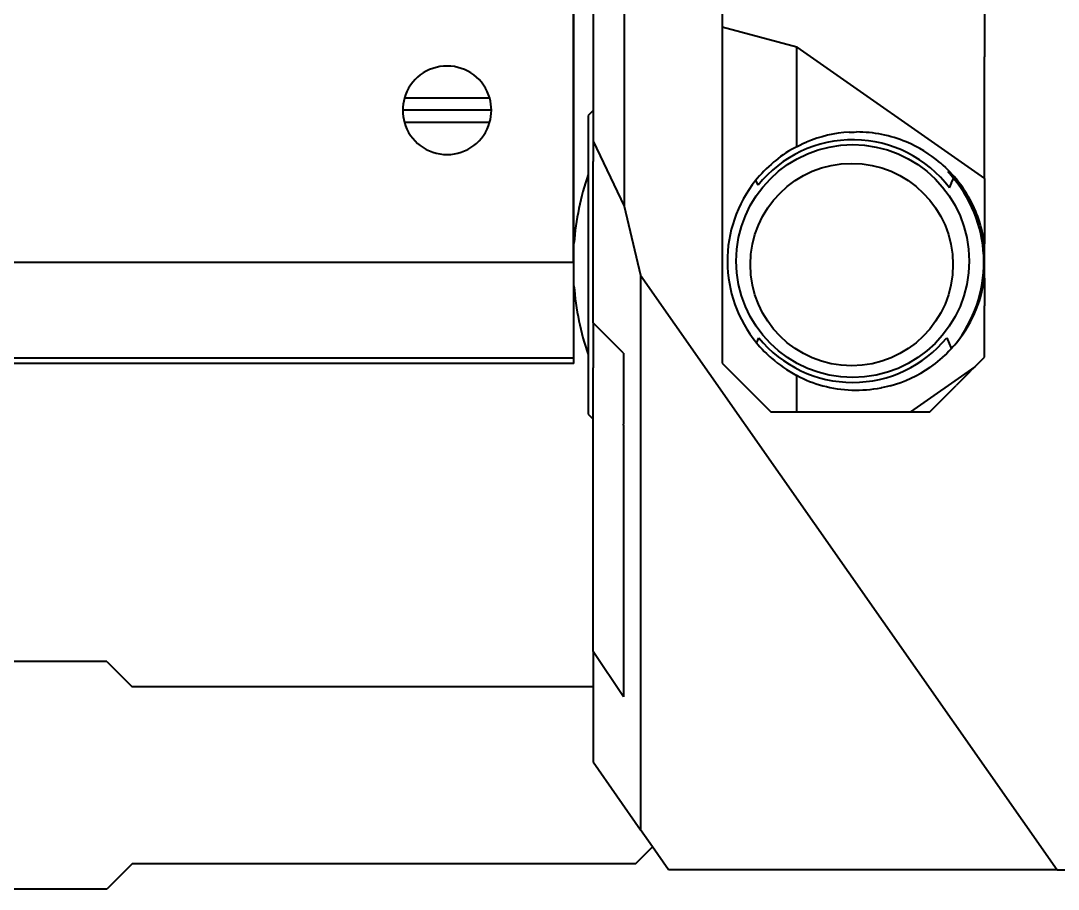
# Model space of a CAD drawing. Header units: millimetres. Extents: x 15 to 415, y 5 to 292.
# Drawn here: x 159.7 to 169.94, y 96.56 to 105.14 of the extents above; entities that cross this region are included whole.
import ezdxf

# ---------------------------------------------------------------- set-up
doc = ezdxf.new("R2010")
doc.units = ezdxf.units.MM
doc.layers.add('Geometries', color=7, linetype='Continuous')

msp = doc.modelspace()

# ---------------------------------------------------------------- linework, layer by layer
at = {"layer": 'Geometries', "linetype": 'Continuous', "lineweight": 40}
for p, q in [((165.157, 104.9949), (165.157, 105.2334)), ((165.1605, 104.9949), (165.1605, 105.2334)), ((165.3486, 105.2318), (165.3486, 104.2513)), ((165.6549, 105.2318), (165.6549, 103.3081)), ((166.6236, 105.2318), (166.6236, 105.0772)), ((169.214, 105.2334), (169.214, 104.7821)), ((167.3609, 104.8796), (166.6236, 105.0772)), ((166.6236, 105.0772), (166.6236, 101.7575)), ((165.1605, 104.9949), (165.157, 104.9949)), ((165.157, 104.9646), (165.157, 104.9949)), ((165.1605, 104.9646), (165.157, 104.9646)), ((165.157, 104.3742), (165.157, 104.9646)), ((165.1605, 104.9646), (165.1605, 104.9949)), ((165.1605, 104.3742), (165.1605, 104.9646)), ((167.3609, 103.8961), (167.3609, 104.8796)), ((167.3609, 104.8796), (169.214, 103.582)), ((169.214, 103.582), (169.214, 104.7821)), ((164.3279, 104.3742), (163.4861, 104.3742)), ((165.1605, 104.3742), (165.157, 104.3742)), ((165.157, 104.2548), (165.157, 104.3742)), ((165.1605, 104.2548), (165.1605, 104.3742)), ((164.3445, 104.2548), (163.4695, 104.2548)), ((165.1605, 104.2548), (165.157, 104.2548)), ((165.157, 104.1354), (165.157, 104.2548)), ((165.1605, 104.1354), (165.1605, 104.2548)), ((165.3486, 104.2513), (165.3003, 104.203)), ((165.3003, 104.203), (165.3003, 103.62)), ((165.3486, 104.2513), (165.3486, 103.9511)), ((164.3279, 104.1354), (163.4861, 104.1354)), ((165.1605, 104.1354), (165.157, 104.1354)), ((165.157, 103.5449), (165.157, 104.1354)), ((165.1605, 103.5449), (165.1605, 104.1354)), ((165.3486, 103.9511), (165.6549, 103.3081)), ((165.3486, 103.9511), (165.3486, 103.7503)), ((167.3598, 103.8955), (167.3631, 103.8972)), ((167.3609, 103.8961), (167.3598, 103.8955)), ((167.3609, 103.8961), (167.3631, 103.8972)), ((165.3486, 102.1568), (165.3486, 103.7503)), ((167.0471, 103.6655), (167.0574, 103.6756)), ((165.3003, 103.62), (165.3003, 101.8411)), ((168.8526, 103.6664), (168.8535, 103.6655)), ((168.8535, 103.6655), (168.8633, 103.6555)), ((168.8571, 103.6412), (168.8632, 103.6555)), ((168.8894, 103.5377), (168.9075, 103.5796)), ((168.9088, 103.5825), (168.9075, 103.5796)), ((169.214, 103.582), (169.214, 103.1822)), ((165.1605, 103.5449), (165.157, 103.5449)), ((165.157, 103.4449), (165.157, 103.5449)), ((165.1605, 103.4449), (165.1605, 103.5449)), ((166.9784, 103.5156), (166.9558, 103.5633)), ((165.1605, 103.4449), (165.157, 103.4449)), ((165.157, 103.0091), (165.157, 103.4449)), ((165.1605, 103.0091), (165.1605, 103.4449)), ((165.6549, 103.3081), (165.8181, 102.6267)), ((169.214, 103.1822), (169.214, 102.9344)), ((165.1605, 103.0091), (165.157, 103.0091)), ((165.157, 102.7548), (165.157, 103.0091)), ((165.1605, 102.9401), (165.1605, 103.0091)), ((165.1605, 102.5211), (165.1605, 102.9401)), ((169.214, 102.5968), (169.214, 102.9344)), ((148.0539, 102.7548), (165.157, 102.7548)), ((165.8181, 102.6267), (169.9307, 96.7532)), ((165.8181, 102.6267), (165.8181, 97.1487)), ((169.214, 102.5968), (169.214, 102.3241)), ((165.1605, 101.8048), (165.1605, 102.5211)), ((169.214, 101.8181), (169.214, 102.3241)), ((165.3486, 102.1568), (165.3486, 101.7108)), ((165.3486, 102.1568), (165.5465, 101.9588)), ((165.6003, 101.905), (165.5465, 101.9588)), ((165.3003, 101.8411), (165.3003, 101.253)), ((165.6486, 101.8568), (165.6003, 101.905)), ((165.6486, 101.8568), (165.6486, 101.8207)), ((168.8805, 101.9128), (168.886, 101.8995)), ((165.1605, 101.8048), (148.0539, 101.8048)), ((165.1605, 101.7548), (148.0539, 101.7548)), ((165.1605, 101.7548), (165.1605, 101.8048)), ((165.6486, 101.8207), (165.6486, 101.7057)), ((166.6236, 101.7575), (167.1037, 101.2773)), ((167.0942, 101.8207), (167.1039, 101.8119)), ((168.8036, 101.8182), (168.7991, 101.8141)), ((169.1172, 101.7201), (169.214, 101.8169)), ((169.214, 101.8169), (169.214, 101.8181)), ((165.3486, 101.2048), (165.3486, 101.7108)), ((165.6486, 101.7057), (165.6486, 101.155)), ((167.3609, 101.6349), (167.3575, 101.6367)), ((167.3629, 101.6339), (167.3575, 101.6367)), ((167.3609, 101.2773), (167.3609, 101.6349)), ((167.3629, 101.6339), (167.3609, 101.6349)), ((169.1172, 101.7201), (168.4848, 101.2773)), ((168.9758, 101.5787), (169.0723, 101.6752)), ((169.0736, 101.6765), (169.0723, 101.6752)), ((169.0736, 101.6765), (169.1172, 101.7201)), ((168.8916, 101.4945), (168.9344, 101.5373)), ((168.9758, 101.5787), (168.9344, 101.5373)), ((168.6744, 101.2773), (168.8916, 101.4945)), ((165.3003, 101.253), (165.3486, 101.2048)), ((167.1037, 101.2773), (167.3609, 101.2773)), ((167.3609, 101.2773), (168.4848, 101.2773)), ((168.4848, 101.2773), (168.6744, 101.2773)), ((165.3486, 98.9086), (165.3486, 101.2048)), ((165.6486, 101.1449), (165.6486, 101.155)), ((165.6486, 101.1449), (165.6486, 98.4601)), ((165.6486, 98.4601), (165.3486, 98.9086)), ((165.3486, 98.9086), (165.3486, 98.5606)), ((160.5494, 98.8106), (157.6201, 98.8106)), ((160.5494, 98.8106), (160.7994, 98.5606)), ((165.3486, 98.5606), (160.7994, 98.5606)), ((165.3486, 98.5606), (165.3486, 97.8193)), ((165.3486, 97.8193), (165.8181, 97.1487)), ((165.9363, 96.9799), (165.8181, 97.1487)), ((165.7669, 96.8106), (165.9363, 96.9799)), ((166.095, 96.7532), (165.9363, 96.9799)), ((160.7994, 96.8106), (160.5494, 96.5606)), ((165.7669, 96.8106), (160.7994, 96.8106)), ((169.9307, 96.7532), (166.095, 96.7532)), ((169.9307, 96.7532), (171.3353, 96.7532)), ((160.5494, 96.5606), (157.6201, 96.5606))]:
    msp.add_line(p, q, dxfattribs=at)
at = {"layer": 'Geometries', "linetype": 'Continuous', "lineweight": 40, "flags": 128}
for points in [[(167.8777, 104.0385), (167.9019, 104.0396), (167.9261, 104.0403), (167.9503, 104.0405)], [(167.3598, 103.8955), (167.3337, 103.8815), (167.3066, 103.8661), (167.2797, 103.8499), (167.2531, 103.833), (167.2268, 103.8153), (167.2007, 103.7969), (167.1765, 103.7789), (167.173, 103.7762)], [(167.3631, 103.8972), (167.391, 103.9113), (167.4215, 103.9257), (167.4429, 103.9352)], [(167.4429, 103.9352), (167.4525, 103.9393), (167.4556, 103.9406)], [(167.173, 103.7762), (167.1526, 103.7602), (167.1341, 103.745)], [(167.1341, 103.745), (167.1291, 103.7408), (167.1059, 103.7208), (167.0831, 103.7002), (167.0595, 103.6777), (167.0574, 103.6756)], [(168.7755, 103.7374), (168.7791, 103.7344), (168.804, 103.7125), (168.8284, 103.69), (168.8423, 103.6765)], [(168.8423, 103.6765), (168.8521, 103.6669), (168.8526, 103.6664)], [(167.0471, 103.6655), (167.0363, 103.6545), (167.0137, 103.6306), (166.9916, 103.6061), (166.9702, 103.581), (166.9557, 103.5633)], [(168.8633, 103.6555), (168.8751, 103.6432), (168.8917, 103.6254)], [(168.8682, 103.4887), (168.8885, 103.5357), (168.8894, 103.5377)], [(166.9652, 101.9562), (166.9667, 101.9601), (166.9849, 102.0075)], [(166.9652, 101.9561), (166.9762, 101.9428), (166.9966, 101.9193), (167.0175, 101.8963), (167.0389, 101.8739), (167.0608, 101.8521), (167.0831, 101.8308), (167.0942, 101.8207)], [(168.841, 102.0077), (168.8639, 101.9527), (168.8805, 101.9128)], [(168.9206, 101.9383), (168.9056, 101.9212), (168.886, 101.8995)], [(168.8374, 101.8497), (168.819, 101.8323), (168.8036, 101.8182)], [(168.886, 101.8995), (168.8846, 101.8979), (168.8631, 101.8754), (168.8413, 101.8535), (168.8374, 101.8497)], [(167.1039, 101.8119), (167.1073, 101.809), (167.1104, 101.8063)], [(168.7991, 101.8141), (168.7969, 101.8121), (168.7742, 101.7925), (168.751, 101.7733), (168.7271, 101.7545), (168.7022, 101.7358), (168.6766, 101.7176), (168.6765, 101.7175)], [(168.2825, 101.5346), (168.2557, 101.5276), (168.2272, 101.521), (168.1985, 101.5149), (168.1931, 101.5139)]]:
    msp.add_lwpolyline(points, dxfattribs=at)
at = {"layer": 'Geometries', "linetype": 'Continuous', "lineweight": 40}
for centre, radius in [((167.9128, 102.7655), 1.15), ((167.9025, 102.7306), 1)]:
    msp.add_circle(centre, radius, dxfattribs=at)
for centre, radius, start, end in [((163.907, 104.2548), 0.4375, 15.82752, 164.17248), ((163.907, 104.2548), 0.4375, 164.17248, 180), ((163.907, 104.2548), 0.4375, 359.99099, 15.82752), ((163.907, 104.2548), 0.4375, 180, 195.84625), ((163.907, 104.2548), 0.4375, 344.15375, 359.99099), ((163.907, 104.2548), 0.4375, 195.84625, 344.15375), ((167.9503, 102.7655), 1.275, 93.26308, 112.8323), ((167.9503, 102.7655), 1.275, 67.35713, 90), ((167.9128, 102.7655), 1.1982, 37.1242, 141.24377), ((167.9503, 102.7655), 1.275, 49.6652, 67.35713), ((167.9025, 102.7306), 2.75, 161.12888, 175.6312), ((167.9077, 102.7532), 1.3, 39.63929, 43.08565), ((167.9503, 102.7655), 1.275, 30.02937, 42.41052), ((167.9077, 102.7532), 1.3, 321.18491, 39.63929), ((167.9503, 102.7655), 1.275, 141.26554, 219.40777), ((167.9503, 102.7655), 1.275, 7.61326, 30.02937), ((167.9503, 102.7655), 1.275, 319.55166, 352.39567), ((167.9025, 102.7306), 2.75, 184.3688, 198.87112), ((167.9128, 102.7655), 1.1982, 219.24635, 320.77136), ((167.9503, 102.7655), 1.275, 228.79505, 242.29558), ((167.9503, 102.7655), 1.275, 242.56552, 254.85173), ((167.9503, 102.7655), 1.275, 285.10203, 304.72083), ((167.9503, 102.7655), 1.275, 254.85173, 280.97972)]:
    msp.add_arc(centre, radius, start, end, dxfattribs=at)

doc.saveas('drawing.dxf')
